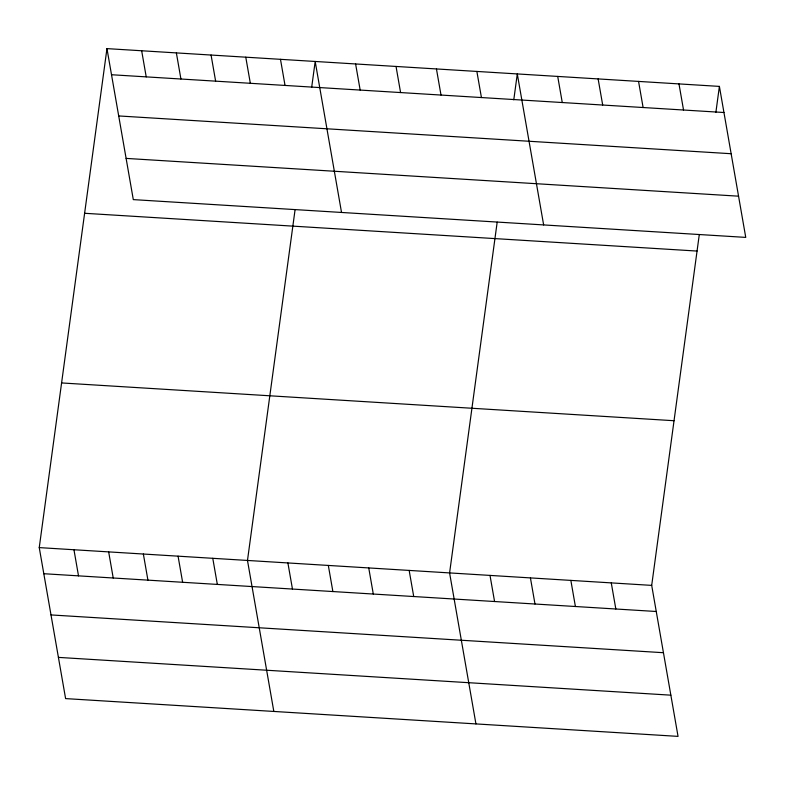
<?xml version="1.0" encoding="UTF-8"?>
<svg xmlns="http://www.w3.org/2000/svg" width="785" height="785" viewBox="0 0 785 785"><rect width="100%" height="100%" fill="white"/><g stroke="black" fill="none" stroke-linecap="round" stroke-linejoin="round"><path stroke-width="1.18" d="M699.288 234.597L651.697 585.384L678.044 736.379L65.606 698.601L39.25 547.606L106.956 48.621L719.394 86.399L745.75 237.394L133.303 199.616L106.956 48.621M295.082 209.664L247.481 560.451L273.828 711.445M311.674 87.341L315.187 61.465L341.534 212.46M497.18 222.135L449.589 572.922L475.936 723.907M513.783 99.813L517.295 73.937L543.642 224.922M715.891 112.275L719.394 86.399M111.509 74.732L723.956 112.51M118.702 115.944L731.149 153.723M126.11 158.403L738.557 196.181M84.613 213.285L697.051 251.063M61.593 382.943L674.04 420.721M39.25 547.606L651.697 585.384M43.803 573.717L656.25 611.495M50.996 614.93L663.443 652.708M58.414 657.388L670.851 695.167M678.976 83.907L683.539 110.018M638.558 81.414L643.111 107.525M598.131 78.922L602.694 105.033M557.713 76.43L562.266 102.541M611.27 582.892L615.832 609.003M570.852 580.4L575.405 606.511M476.868 71.445L481.431 97.556M530.424 577.907L534.987 604.018M436.45 68.952L441.003 95.063M490.007 575.415L494.57 601.526M396.033 66.45L400.585 92.561M355.605 63.958L360.168 90.069M409.162 570.43L413.724 596.541M280.48 59.326L285.034 85.437M368.744 567.938L373.297 594.049M245.774 57.187L250.337 83.298M328.326 565.445L332.879 591.556M211.067 55.048L215.63 81.159M287.899 562.943L292.462 589.054M176.37 52.909L180.923 79.02M141.663 50.76L146.216 76.871M212.774 558.312L217.337 584.423M178.067 556.172L182.63 582.284M143.361 554.033L147.923 580.144M108.664 551.894L113.217 578.005M73.957 549.755L78.51 575.866"/></g></svg>
